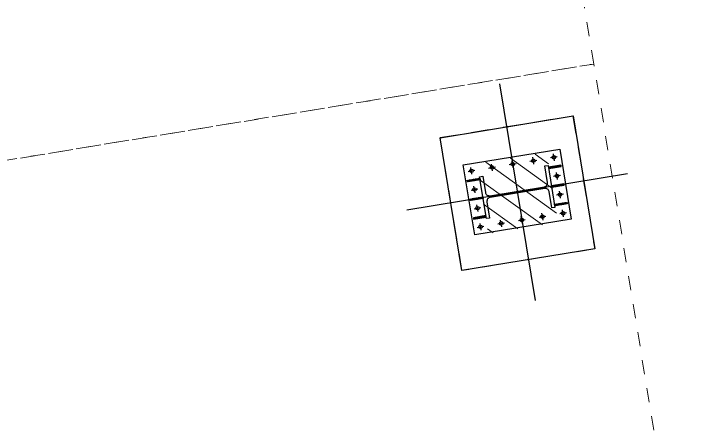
# Model space of a CAD drawing. Header units: metres. Extents: x 2 to 659295185, y -28 to 1124222152.
# Drawn here: x 655600.831 to 655605.607, y 1126531.322 to 1126534.241 of the extents above; entities that cross this region are included whole.
import ezdxf

# ---------------------------------------------------------------- set-up
doc = ezdxf.new("R2010")
doc.units = ezdxf.units.M
doc.header["$MEASUREMENT"] = 0
for name, pattern in [('CCSM_C1_CUERPO CK$0$DASHED', [0.75, 0.5, -0.25]), ('CCSM_C1_CUERPO CK$0$DASHED2', [0.375, 0.25, -0.125]), ('CCSM_C1_CUERPO CK$0$HIDDEN2', [0.1875, 0.125, -0.0625])]:
    doc.linetypes.add(name, pattern=pattern)
doc.layers.get('0').update_dxf_attribs({"linetype": 'CONTINUOUS'})
for name, color, linetype in [('CCSM_C1_CUERPO CK$0$A-EQUIPOS', 9, 'CONTINUOUS'), ('CCSM_C1_CUERPO CK$0$A-ESTRUCTURA DE FACHADA DE VIDRIO', 5, 'CONTINUOUS'), ('CCSM_C1_CUERPO CK$0$A-PROYECCIONES SUP', 5, 'CCSM_C1_CUERPO CK$0$DASHED'), ('CCSM_C1_CUERPO CK$0$A-VISTA 4', 8, 'CONTINUOUS')]:
    doc.layers.add(name, color=color, linetype=linetype)

# ---------------------------------------------------------------- blocks, each defined once
blk = doc.blocks.new('CCSM_C1_CUERPO CK$0$500')
at = {"flags": 128}
blk.add_lwpolyline([(-0.15, 0), (0.15, 0), (0.15, -0.023), (0.033, -0.023, 0.414214), (0.006, -0.05), (0.006, -0.44, 0.414214), (0.033, -0.467), (0.15, -0.467), (0.15, -0.49), (-0.15, -0.49), (-0.15, -0.467), (-0.033, -0.467, 0.414214), (-0.006, -0.44), (-0.006, -0.05, 0.414214), (-0.033, -0.023), (-0.15, -0.023)], format="xyb", close=True, dxfattribs=at)
blk = doc.blocks.new('CCSM_C1_CUERPO CK$0$PLANCHA')
h = blk.add_hatch()
h.set_pattern_fill('ANSI32', color=256, scale=0.01, style=0)
h.set_pattern_definition([(225, (388.9419015, 49.8049035), (0.00265165043, -0.00265165043), []), (225, (388.9401337, 49.8049035), (0.00265165043, -0.00265165043), [])])
h.paths.add_polyline_path([(135.5904, 16.7843), (135.6004, 16.7843), (135.6004, 16.8743), (135.5904, 16.8743)])
h = blk.add_hatch()
h.set_pattern_fill('ANSI32', color=256, scale=0.01, style=0)
h.set_pattern_definition([(225, (389.0752348, 49.8049035), (0.00265165043, -0.00265165043), []), (225, (389.073467, 49.8049035), (0.00265165043, -0.00265165043), [])])
h.paths.add_polyline_path([(135.7237, 16.7843), (135.7337, 16.7843), (135.7337, 16.8743), (135.7237, 16.8743)])
h = blk.add_hatch()
h.set_pattern_fill('ANSI32', color=256, scale=0.01, style=0)
h.set_pattern_definition([(315, (-117.484444, 49.8049035), (-0.00265165043, -0.00265165043), []), (315, (-117.4826764, 49.8049035), (-0.00265165043, -0.00265165043), [])])
h.paths.add_polyline_path([(135.8671, 16.7843), (135.8571, 16.7843), (135.8571, 16.8743), (135.8671, 16.8743)])
h = blk.add_hatch()
h.set_pattern_fill('ANSI32', color=256, scale=0.01, style=0)
h.set_pattern_definition([(135, (388.9419015, -16.7263742), (0.00265165043, 0.00265165043), []), (135, (388.9401337, -16.7263742), (0.00265165043, 0.00265165043), [])])
h.paths.add_polyline_path([(135.5904, 16.2943), (135.6004, 16.2943), (135.6004, 16.2043), (135.5904, 16.2043)])
h = blk.add_hatch()
h.set_pattern_fill('ANSI32', color=256, scale=0.01, style=0)
h.set_pattern_definition([(135, (389.0752348, -16.7263742), (0.00265165043, 0.00265165043), []), (135, (389.073467, -16.7263742), (0.00265165043, 0.00265165043), [])])
h.paths.add_polyline_path([(135.7237, 16.2943), (135.7337, 16.2943), (135.7337, 16.2043), (135.7237, 16.2043)])
h = blk.add_hatch()
h.set_pattern_fill('ANSI32', color=256, scale=0.01, style=0)
h.set_pattern_definition([(45, (-117.484444, -16.7263742), (-0.00265165043, 0.00265165043), []), (45, (-117.4826764, -16.7263742), (-0.00265165043, 0.00265165043), [])])
h.paths.add_polyline_path([(135.8671, 16.2943), (135.8571, 16.2943), (135.8571, 16.2043), (135.8671, 16.2043)])
for p, q in [((135.553, 16.8343), (135.5045, 16.8343)), ((135.5287, 16.8585), (135.5287, 16.81)), ((135.6863, 16.8343), (135.6378, 16.8343)), ((135.6621, 16.8585), (135.6621, 16.81)), ((135.8197, 16.8343), (135.7711, 16.8343)), ((135.8197, 16.8343), (135.7711, 16.8343)), ((135.7954, 16.8585), (135.7954, 16.81)), ((135.7954, 16.8585), (135.7954, 16.81)), ((135.953, 16.8343), (135.9045, 16.8343)), ((135.953, 16.8343), (135.9045, 16.8343)), ((135.9287, 16.8585), (135.9287, 16.81)), ((135.9287, 16.8585), (135.9287, 16.81)), ((135.553, 16.6868), (135.5045, 16.6868)), ((135.5287, 16.6625), (135.5287, 16.711)), ((135.953, 16.6868), (135.9045, 16.6868)), ((135.953, 16.6868), (135.9045, 16.6868)), ((135.9287, 16.6625), (135.9287, 16.711)), ((135.9287, 16.6625), (135.9287, 16.711)), ((135.553, 16.5393), (135.5045, 16.5393)), ((135.5287, 16.515), (135.5287, 16.5635)), ((135.953, 16.5393), (135.9045, 16.5393)), ((135.953, 16.5393), (135.9045, 16.5393)), ((135.9287, 16.515), (135.9287, 16.5635)), ((135.9287, 16.515), (135.9287, 16.5635)), ((135.553, 16.3918), (135.5045, 16.3918)), ((135.5287, 16.3675), (135.5287, 16.416)), ((135.953, 16.3918), (135.9045, 16.3918)), ((135.953, 16.3918), (135.9045, 16.3918)), ((135.9287, 16.3675), (135.9287, 16.416)), ((135.9287, 16.3675), (135.9287, 16.416)), ((135.553, 16.2443), (135.5045, 16.2443)), ((135.5287, 16.22), (135.5287, 16.2685)), ((135.6863, 16.2443), (135.6378, 16.2443)), ((135.6621, 16.22), (135.6621, 16.2685)), ((135.8197, 16.2443), (135.7711, 16.2443)), ((135.8197, 16.2443), (135.7711, 16.2443)), ((135.7954, 16.22), (135.7954, 16.2685)), ((135.7954, 16.22), (135.7954, 16.2685)), ((135.953, 16.2443), (135.9045, 16.2443)), ((135.953, 16.2443), (135.9045, 16.2443)), ((135.9287, 16.22), (135.9287, 16.2685)), ((135.9287, 16.22), (135.9287, 16.2685))]:
    blk.add_line(p, q)
for points in [[(135.4787, 16.8843), (135.9787, 16.8843), (135.9787, 16.1943), (135.4787, 16.1943)], [(135.6004, 16.8743), (135.5904, 16.8743), (135.5904, 16.7843), (135.6004, 16.7843)], [(135.7337, 16.8743), (135.7237, 16.8743), (135.7237, 16.7843), (135.7337, 16.7843)], [(135.8571, 16.8743), (135.8671, 16.8743), (135.8671, 16.7843), (135.8571, 16.7843)], [(135.6004, 16.2043), (135.5904, 16.2043), (135.5904, 16.2943), (135.6004, 16.2943)], [(135.7337, 16.2043), (135.7237, 16.2043), (135.7237, 16.2943), (135.7337, 16.2943)], [(135.8571, 16.2043), (135.8671, 16.2043), (135.8671, 16.2943), (135.8571, 16.2943)]]:
    blk.add_lwpolyline(points, close=True)
for centre in [(135.5287, 16.8343), (135.6621, 16.8343), (135.7954, 16.8343), (135.7954, 16.8343), (135.9287, 16.8343), (135.9287, 16.8343), (135.5287, 16.6868), (135.9287, 16.6868), (135.9287, 16.6868), (135.5287, 16.5393), (135.9287, 16.5393), (135.9287, 16.5393), (135.5287, 16.3918), (135.9287, 16.3918), (135.9287, 16.3918), (135.5287, 16.2443), (135.6621, 16.2443), (135.7954, 16.2443), (135.7954, 16.2443), (135.9287, 16.2443), (135.9287, 16.2443)]:
    blk.add_circle(centre, 0.0127)
blk.add_blockref('CCSM_C1_CUERPO CK$0$500', (135.7287, 16.7843))

msp = doc.modelspace()

# ---------------------------------------------------------------- hatches: boundary and pattern name
at = {"layer": 'CCSM_C1_CUERPO CK$0$A-ESTRUCTURA DE FACHADA DE VIDRIO', "lineweight": 5}
h = msp.add_hatch(dxfattribs=at)
h.set_pattern_fill('ANSI31', color=8, angle=0.0001, style=0)
h.set_pattern_definition([(324.308143966, (8.65716, -22.71044), (0.072928221479, 0.101520806986), [])])
h.paths.add_polyline_path([(655604.5922, 1126533.2624), (655604.6731, 1126532.7689), (655604.1796, 1126532.6881), (655604.0988, 1126533.1815)])

# ---------------------------------------------------------------- linework, layer by layer
at = {"color": 5}
for p, q in [((655604.2598, 1126533.7455), (655604.5101, 1126532.2186)), ((655604.2598, 1126533.7455), (655604.5101, 1126532.2186)), ((655605.1634, 1126533.1097), (655603.6065, 1126532.8545)), ((655605.1634, 1126533.1097), (655603.6065, 1126532.8545))]:
    msp.add_line(p, q, dxfattribs=at)
at = {"color": 8}
msp.add_lwpolyline([(655604.7782, 1126533.5194), (655604.9319, 1126532.5819), (655603.9944, 1126532.4282), (655603.8407, 1126533.3657)], close=True, dxfattribs=at)
msp.add_lwpolyline([(655604.7782, 1126533.5194), (655604.9319, 1126532.5819), (655603.9944, 1126532.4282), (655603.8407, 1126533.3657)], close=True, dxfattribs=at)
at = {"layer": 'CCSM_C1_CUERPO CK$0$A-PROYECCIONES SUP', "color": 5, "linetype": 'CCSM_C1_CUERPO CK$0$DASHED2', "lineweight": 5, "ltscale": 0.2}
for points in [[(655604.9249, 1126533.8852), (655604.2429, 1126538.0457), (655597.5078, 1126536.9417), (655598.1898, 1126532.7813)], [(655605.6068, 1126529.7247), (655604.9249, 1126533.8852), (655598.1898, 1126532.7813), (655598.8717, 1126528.6208)]]:
    msp.add_lwpolyline(points, close=True, dxfattribs=at)
at = {"layer": 'CCSM_C1_CUERPO CK$0$A-VISTA 4', "color": 8, "linetype": 'CCSM_C1_CUERPO CK$0$HIDDEN2', "lineweight": 5}
msp.add_lwpolyline([(655604.778, 1126533.5195), (655604.9317, 1126532.582), (655603.9942, 1126532.4284), (655603.8405, 1126533.3659)], close=True, dxfattribs=at)

# ---------------------------------------------------------------- block references
at = {"layer": 'CCSM_C1_CUERPO CK$0$A-EQUIPOS', "lineweight": 5, "rotation": 279.3081439176762}
msp.add_blockref('CCSM_C1_CUERPO CK$0$PLANCHA', (655566.1099, 1126664.2486, -4.93), dxfattribs=at)

doc.saveas('drawing.dxf')
